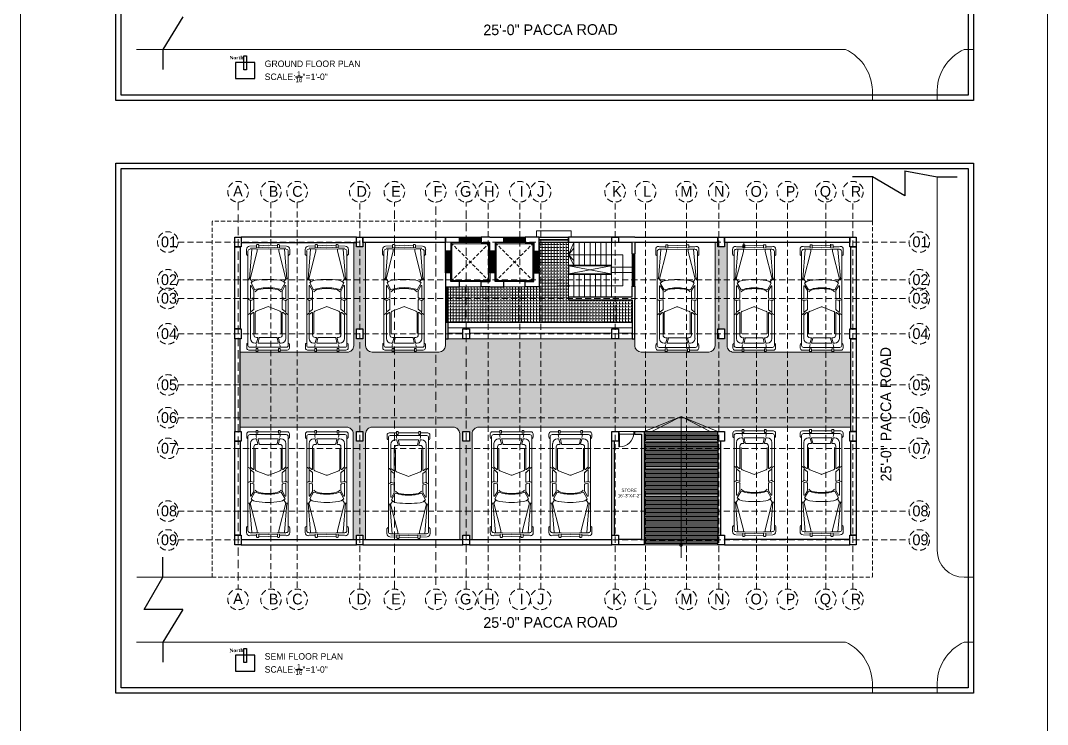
# Model space of a CAD drawing. Header units: inches. Extents: x 23587 to 406221, y -226199 to -75910.
# Drawn here: x 387632 to 389536, y -214712 to -213408 of the extents above; entities that cross this region are included whole.
import ezdxf

# ---------------------------------------------------------------- set-up
doc = ezdxf.new("R2010")
doc.units = ezdxf.units.IN
doc.header["$LTSCALE"] = 25.4
doc.header["$MEASUREMENT"] = 0
doc.linetypes.add('DASHED', pattern=[0.75, 0.5, -0.25])
for name, color, linetype, lineweight in [('COLOUM', 1, 'Continuous', 40), ('Fresh air fan', 250, 'Continuous', 0), ('North Line', 7, 'Continuous', 0), ('RAIL', 22, 'Continuous', 13), ('sill', 252, 'Continuous', 13), ('stair', 139, 'Continuous', 18), ('T-TEXT', 5, 'Continuous', 13), ('Text.', 7, 'Continuous', 13), ('wall', 7, 'Continuous', 30)]:
    doc.layers.add(name, color=color, linetype=linetype, lineweight=lineweight)
doc.layers.add('DOOR', color=42, linetype='Continuous')
doc.styles.add('2', font='ARIALN.TTF')
doc.styles.add('ATTR', font='romans.shx', dxfattribs={"width": 0.8, "height": 0.7})
doc.styles.add('MtXpl_Times_New_Roma', font='timesbd.ttf')
doc.styles.add('style3', font='TCCM____.TTF')

# ---------------------------------------------------------------- blocks, each defined once
blk = doc.blocks.new('ghdfghdfg')
at = {"color": 251, "linetype": 'Continuous', "lineweight": 5, "true_color": 0x636466}
for p, q in [((618.4, -8147), (612.3, -8147)), ((784.4, -8147.5), (782.9, -8149.4)), ((786.2, -8146.6), (794.8, -8146.6)), ((611, -8164.4), (605.8, -8164.4)), ((605.8, -8164.4), (605.8, -8167.6)), ((608.2, -8151.1), (608.2, -8164.4)), ((611, -8164.4), (611, -8167.6)), ((613.4, -8186.7), (613.4, -8153)), ((617, -8149.4), (791.3, -8149.4)), ((621.2, -8149.4), (620.3, -8148)), ((621.1, -8164.5), (621.1, -8162.5)), ((621.7, -8165.3), (630.4, -8167.7)), ((673.5, -8153.8), (629.7, -8153.8)), ((631.5, -8166.9), (631.5, -8165.1)), ((677.2, -8160.3), (636.3, -8160.3)), ((677.4, -8162.6), (638.8, -8162.6)), ((673.6, -8149.4), (675.8, -8152.7)), ((674.1, -8154.2), (677.9, -8158.9)), ((679.6, -8155.2), (683.4, -8160)), ((699.2, -8153.8), (680.3, -8153.8)), ((688.6, -8185.5), (680.3, -8164.6)), ((700.9, -8160.3), (684, -8160.3)), ((700.1, -8154.4), (701.7, -8159.2)), ((701.7, -8149.4), (701.8, -8150.7)), ((703.6, -8154.9), (704.8, -8159.7)), ((726.8, -8153.8), (704.5, -8153.8)), ((705.6, -8160.3), (718.3, -8160.3)), ((718.7, -8160.2), (727.2, -8155.5)), ((732.6, -8155.2), (720, -8162.2)), ((734.4, -8157.4), (740.5, -8153.5)), ((740.5, -8153.5), (740.5, -8149.4)), ((795, -8156.4), (740.5, -8152)), ((791.4, -8166.6), (740.5, -8153.5)), ((791.4, -8166.6), (795.2, -8166.6)), ((795.8, -8186.7), (794.9, -8152.9)), ((798.6, -8186.7), (797.1, -8154)), ((797.6, -8165.3), (802.6, -8165.3)), ((801.3, -8165.3), (800.7, -8152.3)), ((803.8, -8166.5), (803.8, -8168.2)), ((611, -8167.6), (605.8, -8167.6)), ((608.2, -8167.6), (608.2, -8186.7)), ((621.1, -8186.7), (621.1, -8168.9)), ((630.8, -8170.1), (622.1, -8168.1)), ((631.5, -8186.7), (631.5, -8170.9)), ((797.8, -8169.4), (802.6, -8169.4)), ((802.3, -8186.7), (801.5, -8169.4)), ((608.2, -8205.8), (608.2, -8186.7)), ((613.4, -8186.7), (613.4, -8220.4)), ((621.1, -8186.7), (621.1, -8204.5)), ((630.8, -8203.3), (622.1, -8205.3)), ((631.5, -8186.7), (631.5, -8202.5)), ((688.6, -8187.8), (680.3, -8208.8)), ((795.8, -8186.7), (794.9, -8220.5)), ((798.6, -8186.7), (797.1, -8219.4)), ((797.8, -8203.9), (802.6, -8203.9)), ((802.3, -8186.7), (801.5, -8203.9)), ((611, -8205.8), (605.8, -8205.8)), ((605.8, -8209), (605.8, -8205.8)), ((611, -8209), (605.8, -8209)), ((608.2, -8222.3), (608.2, -8209)), ((611, -8209), (611, -8205.8)), ((617, -8224), (791.3, -8224)), ((621.2, -8224), (620.3, -8225.3)), ((621.1, -8208.9), (621.1, -8210.9)), ((621.7, -8208.1), (630.4, -8205.7)), ((673.5, -8219.5), (629.7, -8219.5)), ((631.5, -8206.5), (631.5, -8208.2)), ((677.2, -8213), (636.3, -8213)), ((677.4, -8210.7), (638.8, -8210.7)), ((673.6, -8224), (675.8, -8220.7)), ((674.1, -8219.2), (677.9, -8214.4)), ((679.6, -8218.1), (683.4, -8213.4)), ((699.2, -8219.5), (680.3, -8219.5)), ((700.9, -8213), (684, -8213)), ((700.1, -8218.9), (701.7, -8214.2)), ((701.7, -8224), (701.8, -8222.7)), ((703.6, -8218.5), (704.8, -8213.7)), ((726.8, -8219.5), (704.5, -8219.5)), ((705.6, -8213), (718.3, -8213)), ((718.7, -8213.2), (727.2, -8217.9)), ((732.6, -8218.1), (720, -8211.2)), ((734.4, -8216), (740.5, -8219.8)), ((791.4, -8206.8), (740.5, -8219.8)), ((795, -8217), (740.5, -8221.4)), ((740.5, -8219.8), (740.5, -8224)), ((784.4, -8225.8), (782.9, -8224)), ((791.4, -8206.8), (795.2, -8206.8)), ((797.6, -8208), (802.6, -8208)), ((801.3, -8208), (800.7, -8221)), ((803.8, -8206.8), (803.8, -8205.1)), ((618.4, -8226.4), (612.3, -8226.4)), ((786.2, -8226.7), (794.8, -8226.7))]:
    blk.add_line(p, q, dxfattribs=at)
for centre, radius, start, end in [((612.3, -8151.1), 4.05, 90, 180), ((618.4, -8149.4), 2.36, 34.3067, 90), ((786.2, -8149), 2.33, 90, 141.846), ((794.8, -8152.6), 5.95, 2.6255, 90), ((617, -8153), 3.59, 90, 180), ((613.4, -8178.9), 14.6, 68.1455, 90), ((629.7, -8162.5), 8.62, 90, 180), ((621.9, -8164.5), 0.862, 180, 254.5114), ((630.6, -8166.9), 0.862, 254.5114, 360), ((636.3, -8165.1), 4.79, 90, 180), ((673.5, -8154.7), 0.862, 38.4536, 90), ((679.4, -8150.3), 4.33, 213.4842, 270.7915), ((677.2, -8159.5), 0.862, 270, 38.4536), ((677.4, -8165.8), 3.15, 21.6451, 90), ((680.3, -8154.7), 0.862, 90, 217.9382), ((684, -8159.5), 0.862, 217.9382, 270), ((699.2, -8154.7), 0.862, 19.3434, 90), ((698.2, -8150.8), 3.55, 295.9451, 2.1176), ((700.9, -8159.5), 0.862, 270, 19.3434), ((704.5, -8154.7), 0.862, 90, 193.5951), ((705.6, -8159.5), 0.862, 193.5951, 270), ((709.2, -8172), 11.6, 15.3068, 52.9583), ((718.3, -8159.5), 0.862, 270, 299.342), ((646, -8186.7), 77.9, 360, 18.3137), ((726.8, -8154.7), 0.862, 299.342, 90), ((720.6, -8167.5), 17.2, 8.5608, 45.7281), ((593.3, -8186.7), 145.9, 360, 8.5608), ((791.3, -8153), 3.62, 1.4964, 90), ((802.6, -8166.5), 1.21, 360, 90), ((621.9, -8168.9), 0.862, 76.9491, 180), ((630.6, -8170.9), 0.862, 360, 76.9491), ((685.7, -8186.7), 3.15, 338.3549, 21.6451), ((639.9, -8186.7), 82.5, 360, 12.4355), ((802.6, -8168.2), 1.21, 270, 360), ((621.9, -8204.5), 0.862, 180, 283.0509), ((630.6, -8202.5), 0.862, 283.0509, 360), ((709.2, -8201.4), 11.6, 307.0417, 344.6932), ((646, -8186.7), 77.9, 341.6863, 360), ((639.9, -8186.7), 82.5, 347.5645, 360), ((593.3, -8186.7), 145.9, 351.4392, 360), ((802.6, -8205.1), 1.21, 360, 90), ((612.3, -8222.3), 4.05, 180, 270), ((613.4, -8194.5), 14.6, 270, 291.8545), ((617, -8220.4), 3.59, 180, 270), ((621.9, -8208.9), 0.862, 105.4886, 180), ((629.7, -8210.9), 8.62, 180, 270), ((630.6, -8206.5), 0.862, 360, 105.4886), ((636.3, -8208.2), 4.79, 180, 270), ((673.5, -8218.7), 0.862, 270, 321.5464), ((679.4, -8223.1), 4.33, 89.2085, 146.5158), ((677.2, -8213.9), 0.862, 321.5464, 90), ((677.4, -8207.6), 3.15, 270, 338.3549), ((680.3, -8218.7), 0.862, 142.0618, 270), ((684, -8213.9), 0.862, 90, 142.0618), ((699.2, -8218.7), 0.862, 270, 340.6566), ((698.2, -8222.5), 3.55, 357.8824, 64.0549), ((700.9, -8213.9), 0.862, 340.6566, 90), ((704.5, -8218.7), 0.862, 166.4049, 270), ((705.6, -8213.9), 0.862, 90, 166.4049), ((718.3, -8213.9), 0.862, 60.658, 90), ((726.8, -8218.7), 0.862, 270, 60.658), ((720.6, -8205.8), 17.2, 314.2719, 351.4392), ((791.3, -8220.4), 3.62, 270, 358.5036), ((794.8, -8220.8), 5.95, 270, 357.3745), ((802.6, -8206.8), 1.21, 270, 360), ((618.4, -8224), 2.36, 270, 325.6933), ((786.2, -8224.4), 2.33, 218.154, 270)]:
    blk.add_arc(centre, radius, start, end, dxfattribs=at)
at = {"color": 251, "lineweight": 5, "true_color": 0x636466, "style": 'ATTR', "width": 0.8, "flags": 9}
blk.add_attdef('ESTCODE', (802.3, -8186.7), '', height=0.0415, dxfattribs=at)
blk = doc.blocks.new('VNBVN')
at = {"layer": 'DOOR', "color": 8, "lineweight": 5}
for points in [[(24894.1, -74768.9), (24892.6, -74768.9), (24892.6, -74801.9), (24894.1, -74801.9)], [(24855.6, -74801.9), (24855.6, -74806.9), (24857.6, -74806.9), (24857.6, -74803.4), (24857.1, -74803.4), (24857.1, -74801.9)], [(24895.6, -74801.9), (24895.6, -74806.9), (24893.6, -74806.9), (24893.6, -74803.4), (24894.1, -74803.4), (24894.1, -74801.9)]]:
    blk.add_lwpolyline(points, close=True, dxfattribs=at)
blk.add_arc((24893.7, -74805.5), 36.6, 91.6166, 176.7465, dxfattribs=at)
blk = doc.blocks.new('FGHFDHDFGHFG')
at = {"layer": 'Fresh air fan', "color": 254, "linetype": 'DASHED', "lineweight": 5, "ltscale": 1.2}
for p, q in [((579.9, -6628), (579.9, -7344.9)), ((869.7, -7344.9), (869.7, -6628)), ((946.4, -7337.4), (946.4, -6628)), ((1002.9, -7344.9), (1002.9, -6628))]:
    blk.add_line(p, q, dxfattribs=at)
at = {"layer": 'Fresh air fan', "color": 254, "linetype": 'DASHED', "lineweight": 5, "ltscale": 0.9}
for p, q in [((640.9, -6628), (640.9, -7344.9)), ((689.4, -6628), (689.4, -7344.9)), ((805.4, -7344.9), (805.4, -6628)), ((1043.4, -7344.9), (1043.4, -6628)), ((1102.4, -7344.9), (1102.4, -6628)), ((1140.9, -7344.9), (1140.9, -6628)), ((1278.9, -7344.9), (1278.9, -6628)), ((1335.4, -7344.9), (1335.4, -6628)), ((1411.2, -7344.9), (1411.2, -6628)), ((1470.9, -7344.9), (1470.9, -6628)), ((1541.2, -7344.9), (1541.2, -6628)), ((1598.4, -7344.9), (1598.4, -6628)), ((1669.4, -7344.9), (1669.4, -6628)), ((1719.9, -7344.9), (1719.9, -6628)), ((468.8, -6702), (1823.6, -6702)), ((468.8, -6772), (1823.6, -6772)), ((468.8, -6806.5), (1823.6, -6806.5)), ((468.8, -6872), (1823.6, -6872)), ((468.8, -6966.8), (1823.6, -6966.8)), ((468.8, -7027.5), (1823.6, -7027.5)), ((468.8, -7084.3), (1823.6, -7084.3)), ((468.8, -7200.5), (1823.6, -7200.5)), ((468.8, -7254), (1823.6, -7254))]:
    blk.add_line(p, q, dxfattribs=at)
at = {"layer": 'Fresh air fan', "color": 252, "linetype": 'DASHED', "lineweight": 5, "ltscale": 0.9}
for centre in [(579.9, -6608.8), (640.9, -6608.8), (689.4, -6608.8), (805.4, -6608.8), (869.7, -6608.8), (946.4, -6608.8), (1002.9, -6608.8), (1043.4, -6608.8), (1102.4, -6608.8), (1140.9, -6608.8), (1278.9, -6608.8), (1335.4, -6608.8), (1411.2, -6608.8), (1470.9, -6608.8), (1541.2, -6608.8), (1598.4, -6608.8), (1669.4, -6608.8), (1719.9, -6608.8), (449.7, -6702), (1842.8, -6702), (449.7, -6772), (1842.8, -6772), (449.7, -6806.5), (1842.8, -6806.5), (449.7, -6872), (1842.8, -6872), (449.7, -6966.8), (1842.8, -6966.8), (449.7, -7027.5), (1842.8, -7027.5), (449.7, -7084.3), (1842.8, -7084.3), (449.7, -7200.5), (1842.8, -7200.5), (449.7, -7254), (1842.8, -7254), (579.9, -7364.1), (640.9, -7364.1), (689.4, -7364.1), (805.4, -7364.1), (869.7, -7364.1), (946.4, -7364.1), (1002.9, -7364.1), (1043.4, -7364.1), (1102.4, -7364.1), (1140.9, -7364.1), (1278.9, -7364.1), (1335.4, -7364.1), (1411.2, -7364.1), (1470.9, -7364.1), (1541.2, -7364.1), (1598.4, -7364.1), (1669.4, -7364.1), (1719.9, -7364.1)]:
    blk.add_circle(centre, 19.1, dxfattribs=at)
at = {"layer": 'Fresh air fan', "color": 250, "lineweight": 25, "ltscale": 0.09, "char_height": 20, "attachment_point": 1, "style": '2'}
for s, width, insert in [('{\\fCentury Gothic|b0|i0|c0|p34;A}', 20, (570.8, -6597.6)), ('{\\fCentury Gothic|b0|i0|c0|p34;B}', 20, (636.8, -6598.2)), ('{\\fCentury Gothic|b0|i0|c0|p34;C}', 20, (680.3, -6598.2)), ('{\\fCentury Gothic|b0|i0|c0|p34;D}', 20, (799.5, -6598.2)), ('{\\fCentury Gothic|b0|i0|c0|p34;E}', 20, (863.7, -6598.2)), ('{\\fCentury Gothic|b0|i0|c0|p34;F}', 20, (942.3, -6598.2)), ('{\\fCentury Gothic|b0|i0|c0|p34;G}', 20, (991.4, -6598.2)), ('{\\fCentury Gothic|b0|i0|c0|p34;H}', 20, (1036.3, -6598.2)), ('{\\fCentury Gothic|b0|i0|c0|p34;I}', 20, (1101.8, -6598.2)), ('{\\fCentury Gothic|b0|i0|c0|p34;J}', 20, (1134.2, -6598.2)), ('{\\fCentury Gothic|b0|i0|c0|p34;K}', 20, (1273.4, -6598.2)), ('{\\fCentury Gothic|b0|i0|c0|p34;L}', 20, (1331.1, -6598.2)), ('{\\fCentury Gothic|b0|i0|c0|p34;M}', 20, (1400, -6598.2)), ('{\\fCentury Gothic|b0|i0|c0|p34;N}', 20, (1462.4, -6598.2)), ('{\\fCentury Gothic|b0|i0|c0|p34;O}', 20, (1530, -6598.2)), ('{\\fCentury Gothic|b0|i0|c0|p34;P}', 20, (1595.1, -6598.2)), ('{\\fCentury Gothic|b0|i0|c0|p34;Q}', 20, (1658.3, -6598.2)), ('{\\fCentury Gothic|b0|i0|c0|p34;R}', 20, (1715.8, -6598.2)), ('{\\fCentury Gothic|b0|i0|c0|p34;01}', 20, (437, -6691.7)), ('{\\fCentury Gothic|b0|i0|c0|p34;01}', 20, (1830.1, -6691.7)), ('{\\fCentury Gothic|b0|i0|c0|p34;02}', 25.183, (437, -6761.7)), ('{\\fCentury Gothic|b0|i0|c0|p34;02}', 25.183, (1830.1, -6761.7)), ('{\\fCentury Gothic|b0|i0|c0|p34;03}', 25.488, (437, -6796.2)), ('{\\fCentury Gothic|b0|i0|c0|p34;03}', 25.488, (1830.1, -6796.2)), ('{\\fCentury Gothic|b0|i0|c0|p34;04}', 20, (437, -6861.7)), ('{\\fCentury Gothic|b0|i0|c0|p34;04}', 20, (1830.1, -6861.7)), ('{\\fCentury Gothic|b0|i0|c0|p34;05}', 20, (437, -6956.5)), ('{\\fCentury Gothic|b0|i0|c0|p34;05}', 20, (1830.1, -6956.5)), ('{\\fCentury Gothic|b0|i0|c0|p34;06}', 20, (437, -7017.2)), ('{\\fCentury Gothic|b0|i0|c0|p34;06}', 20, (1830.1, -7017.2)), ('{\\fCentury Gothic|b0|i0|c0|p34;07}', 26.708, (437, -7074.1)), ('{\\fCentury Gothic|b0|i0|c0|p34;07}', 26.708, (1830.1, -7074.1)), ('{\\fCentury Gothic|b0|i0|c0|p34;08}', 20, (437, -7190.2)), ('{\\fCentury Gothic|b0|i0|c0|p34;08}', 20, (1830.1, -7190.2)), ('{\\fCentury Gothic|b0|i0|c0|p34;09}', 20, (437, -7243.7)), ('{\\fCentury Gothic|b0|i0|c0|p34;09}', 20, (1830.1, -7243.7)), ('{\\fCentury Gothic|b0|i0|c0|p34;A}', 20, (570.8, -7352.8)), ('{\\fCentury Gothic|b0|i0|c0|p34;B}', 20, (636.8, -7353.4)), ('{\\fCentury Gothic|b0|i0|c0|p34;C}', 20, (680.3, -7353.4)), ('{\\fCentury Gothic|b0|i0|c0|p34;D}', 20, (799.5, -7353.4)), ('{\\fCentury Gothic|b0|i0|c0|p34;E}', 20, (863.7, -7353.4)), ('{\\fCentury Gothic|b0|i0|c0|p34;F}', 20, (942.3, -7353.4)), ('{\\fCentury Gothic|b0|i0|c0|p34;G}', 20, (991.4, -7353.4)), ('{\\fCentury Gothic|b0|i0|c0|p34;H}', 20, (1036.3, -7353.4)), ('{\\fCentury Gothic|b0|i0|c0|p34;I}', 20, (1101.8, -7353.4)), ('{\\fCentury Gothic|b0|i0|c0|p34;J}', 20, (1134.2, -7353.4)), ('{\\fCentury Gothic|b0|i0|c0|p34;K}', 20, (1273.4, -7353.4)), ('{\\fCentury Gothic|b0|i0|c0|p34;L}', 20, (1331.1, -7353.4)), ('{\\fCentury Gothic|b0|i0|c0|p34;M}', 20, (1400, -7353.4)), ('{\\fCentury Gothic|b0|i0|c0|p34;N}', 20, (1462.4, -7353.4)), ('{\\fCentury Gothic|b0|i0|c0|p34;O}', 20, (1530, -7353.4)), ('{\\fCentury Gothic|b0|i0|c0|p34;P}', 20, (1595.1, -7353.4)), ('{\\fCentury Gothic|b0|i0|c0|p34;Q}', 20, (1658.3, -7353.4)), ('{\\fCentury Gothic|b0|i0|c0|p34;R}', 20, (1715.8, -7353.4))]:
    blk.add_mtext_dynamic_manual_height_columns(s, width=width, gutter_width=0.5, heights=[0], dxfattribs=dict(at, insert=insert))

msp = doc.modelspace()

# ---------------------------------------------------------------- hatches: boundary and pattern name
at = {"layer": 'Fresh air fan', "lineweight": 9, "ltscale": 0.09, "true_color": 0x636466}
h = msp.add_hatch(dxfattribs=at)
h.set_pattern_fill('ANGLE', color=251, scale=25)
h.set_pattern_definition([(0, (387455.477, -204766.6053), (0, 6.875), [5, -1.875]), (90, (387455.477, -204766.6053), (-6.875, 4e-16), [5, -1.875])])
h.paths.add_polyline_path([(388266.9, -213997.6), (388254.9, -213997.6), (388254.9, -213979.6), (388266.9, -213979.6)], flags=16)
h.paths.add_polyline_path([(388266.9, -214169.6), (388266.9, -214187.6), (388254.9, -214187.6), (388254.9, -214169.6)], flags=16)
h.paths.add_polyline_path([(388464.4, -214169.6), (388464.4, -214187.6), (388452.4, -214187.6), (388452.4, -214169.6)], flags=16)
h.paths.add_polyline_path([(388924.9, -213997.6), (388924.9, -213979.6), (388936.9, -213979.6), (388936.9, -213997.6)], flags=16)
edge = h.paths.add_edge_path()
edge.add_line((389171.4, -214022.5), (388953.9, -214022.5))
edge.add_arc((388953.9, -214010.5), 12, 180, 270, ccw=False)
edge.add_line((388941.9, -214010.5), (388941.9, -213819.6))
edge.add_line((388941.9, -213819.6), (388936.9, -213819.6))
edge.add_line((388936.9, -213819.6), (388936.9, -213827.6))
edge.add_line((388936.9, -213827.6), (388924.9, -213827.6))
edge.add_line((388924.9, -213827.6), (388924.9, -213819.6))
edge.add_line((388924.9, -213819.6), (388919.9, -213819.6))
edge.add_line((388919.9, -213819.6), (388919.9, -214010.5))
edge.add_arc((388907.9, -214010.5), 12, 270, 360, ccw=False)
edge.add_line((388907.9, -214022.5), (388782.9, -214022.5))
edge.add_arc((388782.9, -214010.5), 12, 180, 270, ccw=False)
edge.add_line((388770.9, -214010.5), (388770.9, -213997.6))
edge.add_line((388770.9, -213997.6), (388419.9, -213997.6))
edge.add_line((388419.9, -213997.6), (388419.9, -214010.5))
edge.add_arc((388407.9, -214010.5), 12, -90, 0, ccw=False)
edge.add_line((388407.9, -214022.5), (388283.9, -214022.5))
edge.add_arc((388283.9, -214010.5), 12, 180, 270, ccw=False)
edge.add_line((388271.9, -214010.5), (388271.9, -213819.6))
edge.add_line((388271.9, -213819.6), (388266.9, -213819.6))
edge.add_line((388266.9, -213819.6), (388266.9, -213827.6))
edge.add_line((388266.9, -213827.6), (388254.9, -213827.6))
edge.add_line((388254.9, -213827.6), (388254.9, -213819.6))
edge.add_line((388254.9, -213819.6), (388249.9, -213819.6))
edge.add_line((388249.9, -213819.6), (388249.9, -214009.6))
edge.add_line((388249.9, -214009.6), (388249.9, -214010.5))
edge.add_arc((388237.9, -214010.5), 12, 270, 360, ccw=False)
edge.add_line((388237.9, -214022.5), (388041.4, -214022.5))
edge.add_line((388041.4, -214022.5), (388039.4, -214022.5))
edge.add_line((388039.4, -214022.5), (388039.4, -214161.5))
edge.add_line((388039.4, -214161.5), (388236.8, -214161.5))
edge.add_arc((388236.8, -214173.5), 12, 0, 90, ccw=False)
edge.add_line((388248.8, -214173.5), (388248.8, -214369.6))
edge.add_line((388248.8, -214369.6), (388254.9, -214369.6))
edge.add_line((388254.9, -214369.6), (388254.9, -214361.6))
edge.add_line((388254.9, -214361.6), (388266.9, -214361.6))
edge.add_line((388266.9, -214361.6), (388266.9, -214369.6))
edge.add_line((388266.9, -214369.6), (388271.9, -214369.6))
edge.add_line((388271.9, -214369.6), (388271.9, -214173.5))
edge.add_arc((388283.9, -214173.5), 12, 90, 180, ccw=False)
edge.add_line((388283.9, -214161.5), (388434.3, -214161.5))
edge.add_arc((388434.3, -214173.5), 12, 0, 90, ccw=False)
edge.add_line((388446.3, -214173.5), (388446.3, -214369.6))
edge.add_line((388446.3, -214369.6), (388452.4, -214369.6))
edge.add_line((388452.4, -214369.6), (388452.4, -214361.6))
edge.add_line((388452.4, -214361.6), (388464.4, -214361.6))
edge.add_line((388464.4, -214361.6), (388464.4, -214369.6))
edge.add_line((388464.4, -214369.6), (388469.4, -214369.6))
edge.add_line((388469.4, -214369.6), (388469.4, -214173.5))
edge.add_arc((388481.4, -214173.5), 12, 90, 180, ccw=False)
edge.add_line((388481.4, -214161.5), (389171.4, -214161.5))
edge.add_line((389171.4, -214161.5), (389171.4, -214022.5))
at = {"layer": 'Fresh air fan', "lineweight": 5, "ltscale": 0.09}
h = msp.add_hatch(dxfattribs=at)
h.set_pattern_fill('ANSI31', color=254, scale=5)
h.set_pattern_definition([(45, (387455.4772, -207116.53247), (-0.44194174, 0.44194174), [])])
h.paths.add_polyline_path([(388485.9, -213809.6), (388458.4, -213809.6), (388458.4, -213819.6), (388485.9, -213819.6)])
h.paths.add_polyline_path([(388458.4, -213809.6), (388445.9, -213809.6), (388445.9, -213819.6), (388458.4, -213819.6)])
h.paths.add_polyline_path([(388429.9, -213835.6), (388419.9, -213835.6), (388419.9, -213875.6), (388429.9, -213875.6)])
h.paths.add_polyline_path([(388511.9, -213835.6), (388501.9, -213835.6), (388501.9, -213875.6), (388511.9, -213875.6)])
h.paths.add_polyline_path([(388567.9, -213809.6), (388527.9, -213809.6), (388527.9, -213819.6), (388567.9, -213819.6)])
h.paths.add_polyline_path([(388593.9, -213835.6), (388583.9, -213835.6), (388583.9, -213875.6), (388593.9, -213875.6)])
at = {"layer": 'Fresh air fan', "lineweight": 9, "ltscale": 0.09, "true_color": 0x636466}
h = msp.add_hatch(dxfattribs=at)
h.set_pattern_fill('ANGLE', color=251, scale=20)
h.set_pattern_definition([(0, (387455.477, -205864.642), (0, 5.5), [4, -1.5]), (90, (387455.477, -205864.642), (-5.5, 3e-16), [4, -1.5])])
h.paths.add_polyline_path([(388424.9, -213901.6), (388593.9, -213901.6), (388593.9, -213819.6), (388647.9, -213819.6), (388647.9, -213925.5), (388765.9, -213925.5), (388765.9, -213967.6), (388424.9, -213967.6)])
h = msp.add_hatch(dxfattribs=at)
h.set_pattern_fill('ANSI31', color=251, scale=20, angle=135)
h.set_pattern_definition([(180, (387455.4772, -205864.6418), (-4e-16, -2.5), [])])
h.paths.add_polyline_path([(388788.4, -214169.6), (388924.9, -214169.6), (388924.9, -214379.6), (388788.4, -214379.6)])

# ---------------------------------------------------------------- linework, layer by layer
at = {"layer": 'COLOUM', "lineweight": 30}
for points in [[(388041.4, -213827.6), (388029.4, -213827.6), (388029.4, -213809.6), (388041.4, -213809.6)], [(388266.9, -213827.6), (388254.9, -213827.6), (388254.9, -213809.6), (388266.9, -213809.6)], [(388740.4, -213819.6), (388728.4, -213819.6), (388728.4, -213809.6), (388740.4, -213809.6)], [(388924.9, -213809.6), (388936.9, -213809.6), (388936.9, -213827.6), (388924.9, -213827.6)], [(389181.4, -213827.6), (389169.4, -213827.6), (389169.4, -213809.6), (389181.4, -213809.6)], [(388041.4, -213997.6), (388029.4, -213997.6), (388029.4, -213979.6), (388041.4, -213979.6)], [(388266.9, -213997.6), (388254.9, -213997.6), (388254.9, -213979.6), (388266.9, -213979.6)], [(388464.4, -213997.6), (388452.4, -213997.6), (388452.4, -213979.6), (388464.4, -213979.6)], [(388740.4, -213997.6), (388728.4, -213997.6), (388728.4, -213979.6), (388740.4, -213979.6)], [(388936.9, -213997.6), (388924.9, -213997.6), (388924.9, -213979.6), (388936.9, -213979.6)], [(389181.4, -213997.6), (389169.4, -213997.6), (389169.4, -213979.6), (389181.4, -213979.6)], [(388041.4, -214187.6), (388029.4, -214187.6), (388029.4, -214169.6), (388041.4, -214169.6)], [(388266.9, -214187.6), (388254.9, -214187.6), (388254.9, -214169.6), (388266.9, -214169.6)], [(388464.4, -214187.6), (388452.4, -214187.6), (388452.4, -214169.6), (388464.4, -214169.6)], [(388740.4, -214187.6), (388728.4, -214187.6), (388728.4, -214169.6), (388740.4, -214169.6)], [(388936.9, -214187.6), (388924.9, -214187.6), (388924.9, -214169.6), (388936.9, -214169.6)], [(389181.4, -214187.6), (389169.4, -214187.6), (389169.4, -214169.6), (389181.4, -214169.6)], [(388041.4, -214379.6), (388029.4, -214379.6), (388029.4, -214361.6), (388041.4, -214361.6)], [(388266.9, -214379.6), (388254.9, -214379.6), (388254.9, -214361.6), (388266.9, -214361.6)], [(388464.4, -214379.6), (388452.4, -214379.6), (388452.4, -214361.6), (388464.4, -214361.6)], [(388740.4, -214379.7), (388728.4, -214379.7), (388728.4, -214361.7), (388740.4, -214361.7)], [(388936.9, -214379.6), (388924.9, -214379.6), (388924.9, -214361.6), (388936.9, -214361.6)], [(389181.4, -214379.6), (389169.4, -214379.6), (389169.4, -214361.6), (389181.4, -214361.6)]]:
    msp.add_lwpolyline(points, close=True, dxfattribs=at)
for points in [[(388419.9, -213809.6), (388445.9, -213809.6), (388445.9, -213819.6), (388429.9, -213819.6), (388429.9, -213835.6), (388419.9, -213835.6), (388419.9, -213809.6)], [(388501.9, -213809.6), (388485.9, -213809.6), (388485.9, -213819.6), (388501.9, -213819.6)], [(388501.9, -213809.6), (388527.9, -213809.6), (388527.9, -213819.6), (388511.9, -213819.6), (388511.9, -213835.6), (388501.9, -213835.6), (388501.9, -213819.6)], [(388593.9, -213809.6), (388567.9, -213809.6), (388567.9, -213819.6), (388583.9, -213819.6), (388583.9, -213835.6), (388593.9, -213835.6), (388593.9, -213809.6)], [(388419.9, -213901.6), (388445.9, -213901.6), (388445.9, -213891.6), (388429.9, -213891.6), (388429.9, -213875.6), (388419.9, -213875.6), (388419.9, -213901.6)], [(388501.9, -213901.6), (388527.9, -213901.6), (388527.9, -213891.6), (388511.9, -213891.6), (388511.9, -213875.6), (388501.9, -213875.6), (388501.9, -213891.6)], [(388593.9, -213901.6), (388567.9, -213901.6), (388567.9, -213891.6), (388583.9, -213891.6), (388583.9, -213875.6), (388593.9, -213875.6), (388593.9, -213901.6)], [(388501.9, -213901.6), (388485.9, -213901.6), (388485.9, -213891.6), (388501.9, -213891.6)]]:
    msp.add_lwpolyline(points, dxfattribs=at)
at = {"layer": 'Fresh air fan', "color": 8, "lineweight": 25, "ltscale": 0.09}
for p, q in [((387933, -213401.5), (387896.1, -213461.5)), ((387896.1, -213461.5), (387896.1, -213498.7)), ((389271.4, -213686.5), (389271.4, -213732.6)), ((389271.4, -213686.5), (389331.4, -213698)), ((389211.4, -213698), (389174.2, -213698)), ((389271.4, -213732.6), (389211.4, -213698)), ((389331.4, -213698), (389368.6, -213698)), ((387896.1, -214439.6), (387896.1, -214402.4)), ((387861.5, -214499.6), (387896.1, -214439.6)), ((387933, -214499.6), (387861.5, -214499.6)), ((387933, -214499.6), (387896.1, -214559.6)), ((387896.1, -214559.6), (387896.1, -214596.7))]:
    msp.add_line(p, q, dxfattribs=at)
at = {"layer": 'Fresh air fan', "color": 140, "linetype": 'DASHED', "lineweight": 5, "ltscale": 0.6}
for p, q in [((389211.4, -213779.6), (387987.4, -213779.6)), ((387987.4, -214439.6), (387987.4, -213779.6)), ((388419.4, -213779.6), (389211.4, -213779.6)), ((389211.4, -213779.6), (389211.4, -214439.6)), ((387987.4, -214439.6), (389211.4, -214439.6))]:
    msp.add_line(p, q, dxfattribs=at)
at = {"layer": 'Fresh air fan', "color": 6, "lineweight": 5, "ltscale": 0.09}
for p, q in [((388588.9, -213809.6), (388588.9, -213797.6)), ((388588.9, -213797.6), (388652.9, -213797.6)), ((388652.9, -213809.6), (388652.9, -213797.6))]:
    msp.add_line(p, q, dxfattribs=at)
at = {"layer": 'Fresh air fan', "color": 250, "lineweight": 9, "ltscale": 0.09}
for p, q in [((388249.9, -214009.6), (388249.9, -213819.6)), ((388271.9, -214010.5), (388271.9, -213819.6)), ((388485.9, -213819.6), (388501.9, -213819.6)), ((388770.9, -213819.6), (388924.9, -213819.6)), ((388919.9, -214010.5), (388919.9, -213819.6)), ((388972.9, -213830.6), (388972.9, -213820.2)), ((389133.4, -213827.6), (389133.4, -213822.5)), ((388419.9, -213992.6), (388419.9, -213901.6)), ((388419.9, -213901.6), (388424.9, -213901.6)), ((388424.9, -213901.6), (388424.9, -213997.6)), ((388419.9, -214010.5), (388419.9, -213997.6)), ((388419.9, -213997.6), (388770.9, -213997.6)), ((388770.9, -213997.6), (388770.9, -214010.5)), ((388283.9, -214022.5), (388407.9, -214022.5)), ((388782.9, -214022.5), (388907.9, -214022.5)), ((388856.6, -214403.8), (388856.6, -214141.6)), ((388924.9, -214379.6), (388936.9, -214379.6)), ((387987.4, -214439.6), (387847.7, -214439.6))]:
    msp.add_line(p, q, dxfattribs=at)
at = {"layer": 'Fresh air fan', "color": 5, "lineweight": 9, "ltscale": 0.09}
for p, q in [((388647.9, -213814.1), (388593.9, -213814.1)), ((388647.9, -213814.6), (388593.9, -213814.6)), ((388647.9, -213815.1), (388593.9, -213815.1)), ((388767.9, -213900.1), (388767.9, -213840.1)), ((388768.4, -213900.1), (388768.4, -213840.1)), ((388768.9, -213900.1), (388768.9, -213840.1)), ((388421.9, -213967.6), (388421.9, -213901.6)), ((388422.5, -213967.6), (388422.5, -213901.6)), ((388422.9, -213901.6), (388422.9, -213967.6))]:
    msp.add_line(p, q, dxfattribs=at)
at = {"layer": 'Fresh air fan', "color": 253, "lineweight": 9, "ltscale": 0.09}
for p, q in [((388424.9, -213967.6), (388765.9, -213967.6)), ((388424.9, -213977.6), (388765.9, -213977.6)), ((388424.9, -213987.6), (388452.4, -213987.6)), ((388424.9, -213997.6), (388765.9, -213997.6)), ((388464.4, -213987.6), (388728.4, -213987.6)), ((388740.4, -213987.6), (388765.9, -213987.6))]:
    msp.add_line(p, q, dxfattribs=at)
at = {"layer": 'Fresh air fan', "color": 250, "lineweight": 13, "ltscale": 0.09}
msp.add_lwpolyline([(387632.2, -211171.3), (389535.9, -211171.3), (389535.9, -216016.4), (387632.2, -216016.4)], close=True, dxfattribs=at)
at = {"layer": 'Fresh air fan', "color": 250, "lineweight": 25, "ltscale": 0.09}
for points in [[(387808.6, -212574.2), (389398.6, -212574.2), (389398.6, -213556.3), (387808.6, -213556.3)], [(387818.6, -212584.2), (389388.6, -212584.2), (389388.6, -213546.3), (387818.6, -213546.3)], [(388050.8, -213499.5), (388046.3, -213499.5), (388046.3, -213473.4), (388050.8, -213473.4)], [(388066.6, -213486.1), (388030.5, -213486.1), (388030.5, -213515.8), (388066.6, -213515.8)], [(387808.6, -213672.2), (389398.6, -213672.2), (389398.6, -214654.3), (387808.6, -214654.3)], [(387818.6, -213682.2), (389388.6, -213682.2), (389388.6, -214644.3), (387818.6, -214644.3)], [(388593.9, -213809.6), (388647.9, -213809.6), (388647.9, -213819.6), (388593.9, -213819.6)], [(388066.6, -214584.1), (388030.5, -214584.1), (388030.5, -214613.8), (388066.6, -214613.8)], [(388050.8, -214597.5), (388046.3, -214597.5), (388046.3, -214571.4), (388050.8, -214571.4)]]:
    msp.add_lwpolyline(points, close=True, dxfattribs=at)
at = {"layer": 'Fresh air fan', "color": 250, "lineweight": 9, "ltscale": 0.09}
for points in [[(388941.9, -213819.6), (388941.9, -214010.5, 0.414214), (388953.9, -214022.5), (389171.4, -214022.5), (389171.4, -214161.5), (388481.4, -214161.5, 0.414214), (388469.4, -214173.5), (388469.4, -214369.6), (388446.3, -214369.6), (388446.3, -214173.5, 0.414214), (388434.3, -214161.5), (388283.9, -214161.5, 0.414214), (388271.9, -214173.5), (388271.9, -214369.6), (388248.8, -214369.6), (388248.8, -214173.5, 0.414214), (388236.8, -214161.5), (388039.4, -214161.5), (388039.4, -214022.5)], [(388039.4, -214022.5), (388041.4, -214022.5), (388041.4, -214022.5), (388237.9, -214022.5, 0.414214), (388249.9, -214010.5), (388249.9, -214009.6)]]:
    msp.add_lwpolyline(points, format="xyb", dxfattribs=at)
for points in [[(388424.9, -213901.6), (388593.9, -213901.6), (388593.9, -213819.6), (388647.9, -213819.6), (388647.9, -213925.5), (388765.9, -213925.5), (388765.9, -213967.6), (388424.9, -213967.6), (388424.9, -213901.6)], [(388856.6, -214141.6), (388788.4, -214169.6), (388802.6, -214169.6), (388856.6, -214141.6)], [(388856.6, -214141.6), (388924.9, -214169.6), (388910.7, -214169.6), (388856.6, -214141.6)]]:
    msp.add_lwpolyline(points, dxfattribs=at)
for points in [[(388765.9, -213900.1), (388770.9, -213900.1), (388770.9, -213840.1), (388765.9, -213840.1)], [(388740.4, -214169.6), (388770.4, -214169.6), (388770.4, -214174.6), (388740.4, -214174.6)], [(388788.4, -214169.6), (388924.9, -214169.6), (388924.9, -214379.6), (388788.4, -214379.6)]]:
    msp.add_lwpolyline(points, close=True, dxfattribs=at)
at = {"layer": 'Fresh air fan', "color": 250, "lineweight": 9, "ltscale": 0.09, "const_width": 2}
msp.add_lwpolyline([(388854.1, -214379.6, 1), (388859.1, -214379.6, 1)], format="xyb", close=True, dxfattribs=at)
at = {"layer": 'Fresh air fan', "color": 250, "lineweight": 9, "ltscale": 0.09}
for centre, start, end in [((388283.9, -214010.5), 180, 270), ((388407.9, -214010.5), 270, 0), ((388782.9, -214010.5), 180, 270), ((388907.9, -214010.5), 270, 360)]:
    msp.add_arc(centre, 12, start, end, dxfattribs=at)
at = {"layer": 'RAIL', "lineweight": 9}
for points in [[(388727.9, -213878.6), (388647.9, -213878.6), (388647.9, -213861.6), (388727.9, -213861.6)], [(388726.9, -213877.6), (388648.9, -213877.6), (388648.9, -213862.6), (388726.9, -213862.6)]]:
    msp.add_lwpolyline(points, close=True, dxfattribs=at)
at = {"layer": 'sill', "linetype": 'DASHED', "ltscale": 0.5}
for p, q in [((388429.9, -213819.6), (388501.9, -213891.6)), ((388501.9, -213819.6), (388429.9, -213891.6)), ((388511.9, -213819.6), (388583.9, -213891.6)), ((388583.9, -213819.6), (388511.9, -213891.6))]:
    msp.add_line(p, q, dxfattribs=at)
at = {"layer": 'sill', "lineweight": 9, "ltscale": 3}
for p, q in [((388648.9, -213862.6), (388726.9, -213877.6)), ((388726.9, -213862.6), (388648.9, -213877.6))]:
    msp.add_line(p, q, dxfattribs=at)
at = {"layer": 'sill', "ltscale": 3}
for points in [[(388431.9, -213821.6), (388499.9, -213821.6), (388499.9, -213889.6), (388431.9, -213889.6)], [(388513.9, -213821.6), (388581.9, -213821.6), (388581.9, -213889.6), (388513.9, -213889.6)], [(388445.9, -213891.6), (388485.9, -213891.6), (388485.9, -213901.6), (388445.9, -213901.6)], [(388527.9, -213891.6), (388567.9, -213891.6), (388567.9, -213901.6), (388527.9, -213901.6)]]:
    msp.add_lwpolyline(points, close=True, dxfattribs=at)
at = {"layer": 'stair', "color": 175, "true_color": 0x4554a5}
for p, q in [((388647.9, -213819.6), (388647.9, -213861.6)), ((388727.9, -213819.6), (388727.9, -213861.6)), ((388727.9, -213865.1), (388765.9, -213865.1)), ((388647.9, -213878.6), (388647.9, -213920.6)), ((388727.9, -213875.1), (388765.9, -213875.1)), ((388727.9, -213878.6), (388727.9, -213920.6))]:
    msp.add_line(p, q, dxfattribs=at)
at = {"layer": 'stair', "color": 175, "lineweight": 9, "true_color": 0x4554a5}
for p, q in [((388657.9, -213819.6), (388657.9, -213861.6)), ((388667.9, -213819.6), (388667.9, -213861.6)), ((388677.9, -213819.6), (388677.9, -213861.6)), ((388687.9, -213819.6), (388687.9, -213861.6)), ((388697.9, -213819.6), (388697.9, -213861.6)), ((388707.9, -213819.6), (388707.9, -213861.6)), ((388717.9, -213819.6), (388717.9, -213861.6)), ((388657.9, -213878.6), (388657.9, -213920.6)), ((388667.9, -213878.6), (388667.9, -213920.6)), ((388677.9, -213878.6), (388677.9, -213920.6)), ((388687.9, -213878.6), (388687.9, -213920.6)), ((388697.9, -213878.6), (388697.9, -213920.6)), ((388707.9, -213878.6), (388707.9, -213920.6)), ((388717.9, -213878.6), (388717.9, -213920.6))]:
    msp.add_line(p, q, dxfattribs=at)
at = {"layer": 'T-TEXT', "lineweight": 9, "ltscale": 3}
for points in [[(388647.9, -213842.1), (388657.9, -213819.6), (388657.9, -213829.6), (388647.9, -213842.1)], [(388626.8, -213899.6), (388748.9, -213899.6), (388748.9, -213842.1), (388647.9, -213842.1)], [(388647.9, -213842.1), (388657.9, -213861.6), (388657.9, -213852.6), (388647.9, -213842.1)]]:
    msp.add_lwpolyline(points, dxfattribs=at)
at = {"layer": 'T-TEXT', "ltscale": 3}
msp.add_circle((388647.9, -213899.6), 2, dxfattribs=at)
at = {"layer": 'wall', "linetype": 'Continuous', "lineweight": 0}
for p, q in [((387847.2, -213461.5), (389161.4, -213461.5)), ((389381.4, -213461.5), (389398.6, -213461.5)), ((389211.4, -213556.3), (389211.4, -213543.7)), ((389331.4, -213543.7), (389331.4, -213556.3)), ((389211.4, -213698), (389211.4, -213779.6)), ((389331.4, -213698), (389331.4, -214389.6)), ((388720.9, -213925.5), (388720.9, -213925.5)), ((388725.9, -213925.5), (388725.9, -213925.5)), ((389398.6, -214439.6), (389381.4, -214439.6)), ((387847.2, -214559.6), (389161.4, -214559.6)), ((389381.4, -214559.6), (389398.6, -214559.6)), ((389211.4, -214654.3), (389211.4, -214641.8)), ((389331.4, -214641.8), (389331.4, -214654.3))]:
    msp.add_line(p, q, dxfattribs=at)
at = {"layer": 'wall', "lineweight": 30}
for p, q in [((388770.9, -213809.6), (388647.9, -213809.6)), ((388647.9, -213819.6), (388647.9, -213809.6)), ((388765.9, -213819.6), (388647.9, -213819.6)), ((388765.9, -213840.1), (388765.9, -213819.6)), ((388770.9, -213809.6), (388924.9, -213809.6)), ((388770.9, -213819.6), (388770.9, -213840.1)), ((388583.9, -213835.6), (388583.9, -213875.6)), ((388593.9, -213875.6), (388593.9, -213835.6)), ((388765.9, -213840.1), (388770.9, -213840.1)), ((388765.9, -213920.6), (388765.9, -213900.1)), ((388765.9, -213900.1), (388770.9, -213900.1)), ((388770.9, -213900.1), (388770.9, -213925.5)), ((388765.9, -213920.6), (388647.9, -213920.6)), ((388647.9, -213920.6), (388647.9, -213925.5)), ((388647.9, -213925.5), (388765.9, -213925.5)), ((388770.4, -214169.6), (388788.4, -214169.6)), ((388770.4, -214169.6), (388770.4, -214174.6)), ((388788.4, -214169.6), (388788.4, -214379.6)), ((388728.4, -214361.7), (388728.4, -214187.6)), ((388733.4, -214361.7), (388733.4, -214187.6)), ((388770.4, -214174.6), (388783.4, -214174.6)), ((388783.4, -214174.6), (388783.4, -214369.6)), ((388924.9, -214187.6), (388924.9, -214361.6)), ((388929.9, -214187.6), (388929.9, -214361.6)), ((388041.4, -214369.6), (388254.9, -214369.6)), ((388041.4, -214379.6), (388254.9, -214379.6)), ((388266.9, -214369.6), (388452.4, -214369.6)), ((388266.9, -214379.6), (388452.4, -214379.6)), ((388464.4, -214369.6), (388728.4, -214369.7)), ((388464.4, -214379.6), (388728.4, -214379.7)), ((388783.4, -214369.6), (388740.4, -214369.6)), ((388788.4, -214379.6), (388740.4, -214379.6))]:
    msp.add_line(p, q, dxfattribs=at)
for points in [[(388039.4, -213979.6), (388029.4, -213979.6), (388029.4, -213827.6), (388039.4, -213827.6)], [(388041.4, -213819.6), (388254.9, -213819.6), (388254.9, -213809.6), (388041.4, -213809.6)], [(388266.9, -213809.6), (388419.9, -213809.6), (388419.9, -213819.6), (388266.9, -213819.6)], [(388445.9, -213809.6), (388485.9, -213809.6), (388485.9, -213819.6), (388445.9, -213819.6)], [(388527.9, -213809.6), (388567.9, -213809.6), (388567.9, -213819.6), (388527.9, -213819.6)], [(388936.9, -213809.6), (389169.4, -213809.6), (389169.4, -213819.6), (388936.9, -213819.6)], [(389171.4, -213827.6), (389181.4, -213827.6), (389181.4, -213979.6), (389171.4, -213979.6)], [(388419.9, -213835.6), (388429.9, -213835.6), (388429.9, -213875.6), (388419.9, -213875.6)], [(388501.9, -213835.6), (388511.9, -213835.6), (388511.9, -213875.6), (388501.9, -213875.6)], [(388424.9, -213967.6), (388419.9, -213967.6), (388419.9, -213997.6), (388424.9, -213997.6)], [(388029.4, -214169.6), (388039.4, -214169.6), (388039.4, -213997.6), (388029.4, -213997.6)], [(389171.4, -213997.6), (389181.4, -213997.6), (389181.4, -214169.6), (389171.4, -214169.6)], [(388039.4, -214361.6), (388029.4, -214361.6), (388029.4, -214187.6), (388039.4, -214187.6)], [(389171.4, -214187.6), (389181.4, -214187.6), (389181.4, -214361.6), (389171.4, -214361.6)], [(388936.9, -214379.6), (389169.4, -214379.6), (389169.4, -214369.6), (388936.9, -214369.6)]]:
    msp.add_lwpolyline(points, close=True, dxfattribs=at)
for points in [[(388770.9, -213809.6), (388924.9, -213809.6), (388924.9, -213819.6), (388770.9, -213819.6)], [(388765.9, -213925.5), (388765.9, -213997.6), (388770.9, -213997.6), (388770.9, -213925.5)]]:
    msp.add_lwpolyline(points, dxfattribs=at)
at = {"layer": 'wall', "linetype": 'Continuous', "lineweight": 0}
for centre, radius, start, end in [((389125.1, -213539.9), 86.3, 357.4479, 65.1707), ((389417.7, -213539.9), 86.3, 114.8293, 182.5521), ((389381.4, -214389.6), 50, 180, 270), ((389125.1, -214637.9), 86.3, 357.4479, 65.1707), ((389417.7, -214637.9), 86.3, 114.8293, 182.5521)]:
    msp.add_arc(centre, radius, start, end, dxfattribs=at)

# ---------------------------------------------------------------- block references
at = {"layer": 'DOOR', "extrusion": (0, 0, -1), "xscale": -0.7500000000000007, "yscale": 0.7500000000000007, "zscale": -0.7500000000000007, "rotation": 180}
msp.add_blockref('VNBVN', (-407412.1, -270274.8), dxfattribs=at)
at = {"layer": 'Fresh air fan', "color": 230, "lineweight": 5, "ltscale": 0.09}
msp.add_blockref('FGHFDHDFGHFG', (387455.5, -207116.5), dxfattribs=at)
at = {"layer": 'Fresh air fan', "color": 250, "lineweight": 9, "rotation": 90}
for p in [(379904.4, -214626.9), (380013.2, -214626.9), (380156.5, -214626.9), (380663, -214627.2), (380805.6, -214627.2), (380930.6, -214627.2)]:
    msp.add_blockref('ghdfghdfg', p, dxfattribs=at)
at = {"layer": 'Fresh air fan', "color": 250, "lineweight": 9, "xscale": -1, "rotation": 90}
for p in [(379904.4, -213561.8), (380013.2, -213561.8), (380164.7, -213563.8), (380356, -213561.8), (380464.8, -213561.8), (380805.6, -213560.1), (380930.6, -213560.1)]:
    msp.add_blockref('ghdfghdfg', p, dxfattribs=at)

# ---------------------------------------------------------------- texts
at = {"layer": 'Fresh air fan', "color": 250, "lineweight": 25, "ltscale": 0.09, "char_height": 12, "attachment_point": 1, "style": '2'}
for s, insert in [('\\A1;{\\fCentury Gothic|b0|i0|c0|p34;GROUND FLOOR PLAN\\PSCALE:\\H0.7x;\\S1/16;\\H1.4286x;"=1\'-0"}', (388084.8, -213482.2)), ('\\A1;{\\fCentury Gothic|b0|i0|c0|p34;SEMI FLOOR PLAN\\PSCALE:\\H0.7x;\\S1/16;\\H1.4286x;"=1\'-0"}', (388084.8, -214580.2))]:
    msp.add_mtext_dynamic_manual_height_columns(s, width=187.573, gutter_width=0.5, heights=[0], dxfattribs=dict(at, insert=insert))
at = {"layer": 'Fresh air fan', "color": 250, "lineweight": 9, "ltscale": 0.09, "insert": (388709.3, -214275.4), "char_height": 6, "attachment_point": 1, "style": '2'}
msp.add_mtext_dynamic_manual_height_columns('{\\fCentury Gothic|b0|i0|c0|p34;                STORE\\P             16\'-3"X4\'-2"}', width=125.124, gutter_width=0.5, heights=[0], dxfattribs=at)
at = {"layer": 'North Line', "linetype": 'Continuous', "lineweight": 0, "style": 'MtXpl_Times_New_Roma', "oblique": 0}
for p in [(388019.5, -213480.3), (388019.5, -214578.4)]:
    msp.add_text('North', height=6.63, rotation=0.7253, dxfattribs=at).set_placement(p)
at = {"layer": 'Text.', "color": 254, "char_height": 19.744, "width": 1405.404, "attachment_point": 1, "style": 'style3'}
for insert, rotation in [((388490.1, -213415.6), 0.2022), ((389226.9, -214262.2), 90.2022), ((388490.1, -214513.6), 0.2022)]:
    msp.add_mtext('{\\C7;25\'-0" PACCA ROAD}', dxfattribs=dict(at, insert=insert, rotation=rotation))

doc.saveas('drawing.dxf')
